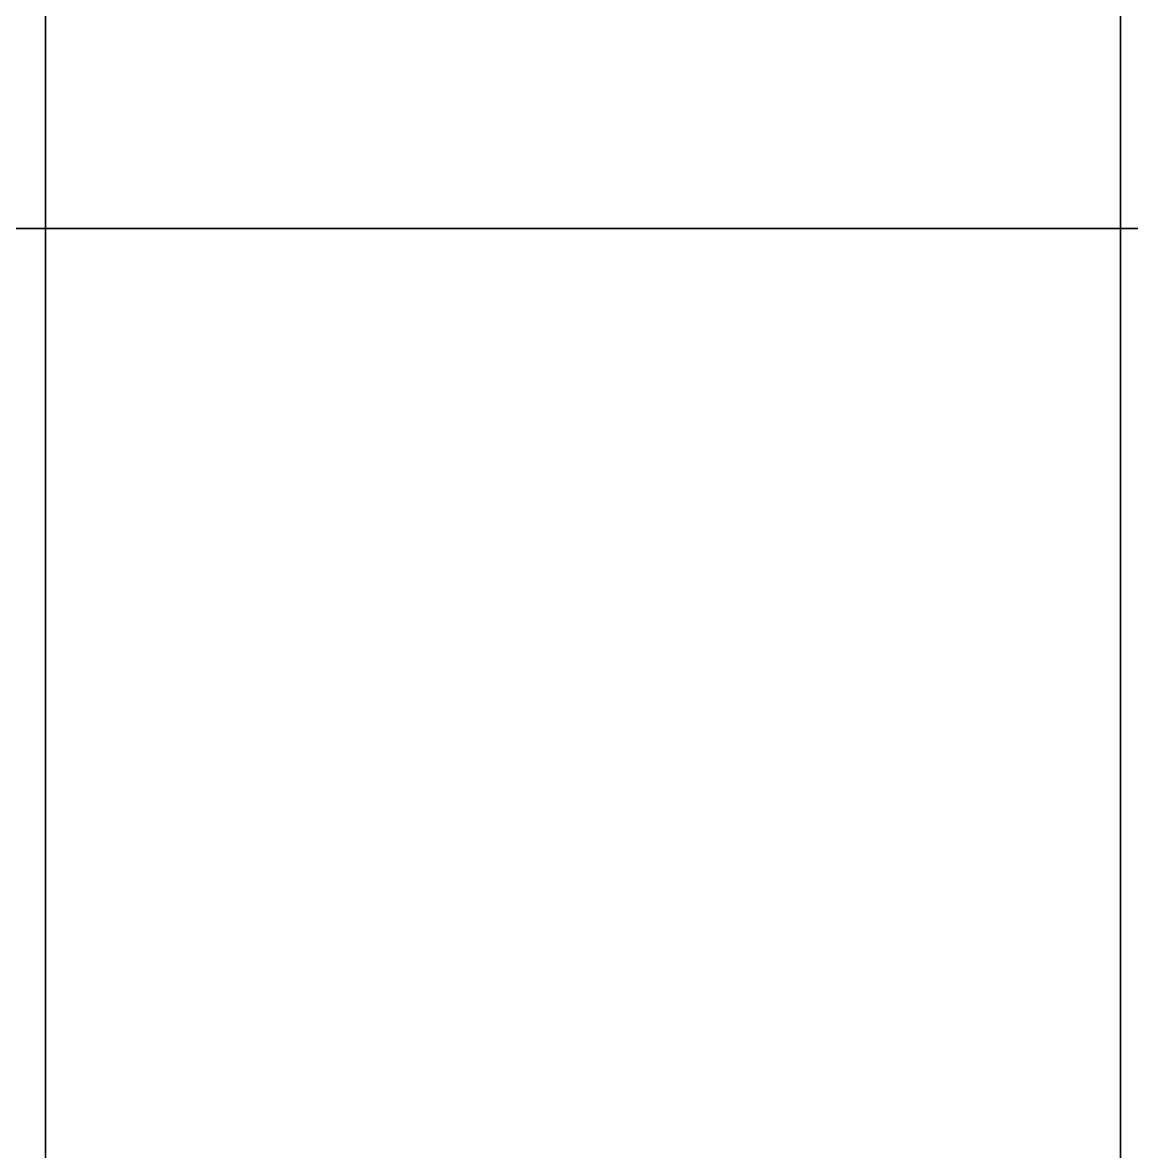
# Model space of a CAD drawing. Header units: millimetres. Extents: x 0 to 2000, y 0 to 1200.
# Drawn here: x 781.23 to 818.37, y 531.1 to 568.89 of the extents above; entities that cross this region are included whole.
import ezdxf

# ---------------------------------------------------------------- set-up
doc = ezdxf.new("R2010")
doc.units = ezdxf.units.MM
for name, color, linetype, true_color in [('MFG_S04', 7, 'Continuous', 0x66828e), ('MFG_S08A', 7, 'Continuous', 0x3996a1), ('MFG_W01', 7, 'Continuous', 0xd6b78e)]:
    doc.layers.add(name, color=color, linetype=linetype, true_color=true_color)

# ---------------------------------------------------------------- blocks, each defined once
blk = doc.blocks.new('P_W01_01')
at = {"layer": 'MFG_W01'}
for points, invisible_edges in [([(750, 590, 889), (1250, 590, 889), (1250, 530, 889)], 12), ([(1250, 530, 891), (1250, 590, 891), (750, 590, 891)], 12), ([(750, 530, 889), (750, 590, 889), (1250, 530, 889)], 14), ([(1250, 530, 891), (750, 590, 891), (750, 530, 891)], 13), ([(750, 590, 891), (1250, 590, 891), (1250, 530, 891)], 12), ([(1250, 530, 896), (1250, 590, 896), (750, 590, 896)], 12), ([(750, 530, 891), (750, 590, 891), (1250, 530, 891)], 14), ([(1250, 530, 896), (750, 590, 896), (750, 530, 896)], 13), ([(750, 590, 896), (1250, 590, 896), (1250, 530, 896)], 12), ([(1250, 530, 900), (1250, 590, 900), (750, 590, 900)], 12), ([(750, 530, 896), (750, 590, 896), (1250, 530, 896)], 14), ([(1250, 530, 900), (750, 590, 900), (750, 530, 900)], 13), ([(750, 562, 882), (1250, 562, 882), (1250, 530, 882)], 12), ([(1250, 530, 886), (1250, 562, 886), (750, 562, 886)], 12), ([(750, 530, 882), (750, 562, 882), (1250, 530, 882)], 14), ([(1250, 530, 886), (750, 562, 886), (750, 530, 886)], 13), ([(750, 562, 886), (1250, 562, 886), (1250, 530, 886)], 12), ([(1250, 530, 888.5), (1250, 562, 888.5), (750, 562, 888.5)], 12), ([(750, 530, 886), (750, 562, 886), (1250, 530, 886)], 14), ([(1250, 530, 888.5), (750, 562, 888.5), (750, 530, 888.5)], 13), ([(750, 562, 888.5), (1250, 562, 888.5), (1250, 530, 888.5)], 12), ([(1250, 530, 889), (1250, 562, 889), (750, 562, 889)], 12), ([(750, 530, 888.5), (750, 562, 888.5), (1250, 530, 888.5)], 14), ([(1250, 530, 889), (750, 562, 889), (750, 530, 889)], 13)]:
    blk.add_3dface(points, dxfattribs=dict(at, invisible_edges=invisible_edges))
for points in [[(750, 562, 882), (1250, 562, 882), (1250, 562, 886), (750, 562, 886)], [(750, 562, 886), (1250, 562, 886), (1250, 562, 888.5), (750, 562, 888.5)], [(750, 562, 888.5), (1250, 562, 888.5), (1250, 562, 889), (750, 562, 889)]]:
    blk.add_3dface(points, dxfattribs=at)
blk = doc.blocks.new('P_S04_01')
at = {"layer": 'MFG_S04'}
for points, invisible_edges in [([(838.625, 752.38157, 782), (267.33329, 439.49441, 782), (500, 860, 782)], 15), ([(500, 860, 783), (267.33329, 439.49441, 783), (838.625, 752.38157, 783)], 15), ([(838.625, 752.38157, 782), (838.05546, 751.94454, 782), (267.33329, 439.49441, 782)], 14), ([(267.33329, 439.49441, 783), (838.05546, 751.94454, 783), (838.625, 752.38157, 783)], 13), ([(838.05546, 751.94454, 782), (837.61843, 751.375, 782), (267.33329, 439.49441, 782)], 14), ([(267.33329, 439.49441, 783), (837.61843, 751.375, 783), (838.05546, 751.94454, 783)], 13), ([(837.61843, 751.375, 782), (837.3437, 750.71175, 782), (267.33329, 439.49441, 782)], 14), ([(267.33329, 439.49441, 783), (837.3437, 750.71175, 783), (837.61843, 751.375, 783)], 13), ([(837.3437, 750.71175, 782), (837.25, 750, 782), (267.33329, 439.49441, 782)], 14), ([(267.33329, 439.49441, 783), (837.25, 750, 783), (837.3437, 750.71175, 783)], 13), ([(267.33329, 439.49441, 782), (837.25, 750, 782), (837.3437, 749.28825, 782)], 13), ([(837.3437, 749.28825, 783), (837.25, 750, 783), (267.33329, 439.49441, 783)], 14), ([(267.85195, 439.77164, 782), (267.33329, 439.49441, 782), (837.3437, 749.28825, 782)], 14), ([(837.3437, 749.28825, 783), (267.33329, 439.49441, 783), (267.85195, 439.77164, 783)], 13), ([(268.41473, 439.94236, 782), (267.85195, 439.77164, 782), (837.3437, 749.28825, 782)], 14), ([(837.3437, 749.28825, 783), (267.85195, 439.77164, 783), (268.41473, 439.94236, 783)], 13), ([(269, 440, 782), (268.41473, 439.94236, 782), (837.3437, 749.28825, 782)], 14), ([(837.3437, 749.28825, 783), (268.41473, 439.94236, 783), (269, 440, 783)], 13), ([(840, 452.75, 782), (269, 440, 782), (837.3437, 749.28825, 782)], 15), ([(837.3437, 749.28825, 783), (269, 440, 783), (840, 452.75, 783)], 15)]:
    blk.add_3dface(points, dxfattribs=dict(at, invisible_edges=invisible_edges))
blk = doc.blocks.new('P_S08A_02')
at = {"layer": 'MFG_S08A'}
for points in [[(780, 364, 848), (820, 364, 848), (820, 836, 848), (780, 836, 848)], [(820, 364, 798), (780, 364, 798), (780, 836, 798), (820, 836, 798)], [(818, 364, 846), (782, 364, 846), (782, 836, 846), (818, 836, 846)], [(782, 364, 846), (782, 364, 800), (782, 836, 800), (782, 836, 846)], [(782, 364, 800), (818, 364, 800), (818, 836, 800), (782, 836, 800)], [(818, 364, 800), (818, 364, 846), (818, 836, 846), (818, 836, 800)]]:
    blk.add_3dface(points, dxfattribs=at)

msp = doc.modelspace()

# ---------------------------------------------------------------- block references
at = {"layer": 'MFG_S04'}
msp.add_blockref('P_S04_01', (0, 0), dxfattribs=at)
at = {"layer": 'MFG_S08A'}
msp.add_blockref('P_S08A_02', (0, 0), dxfattribs=at)
at = {"layer": 'MFG_W01'}
msp.add_blockref('P_W01_01', (0, 0), dxfattribs=at)

doc.saveas('drawing.dxf')
